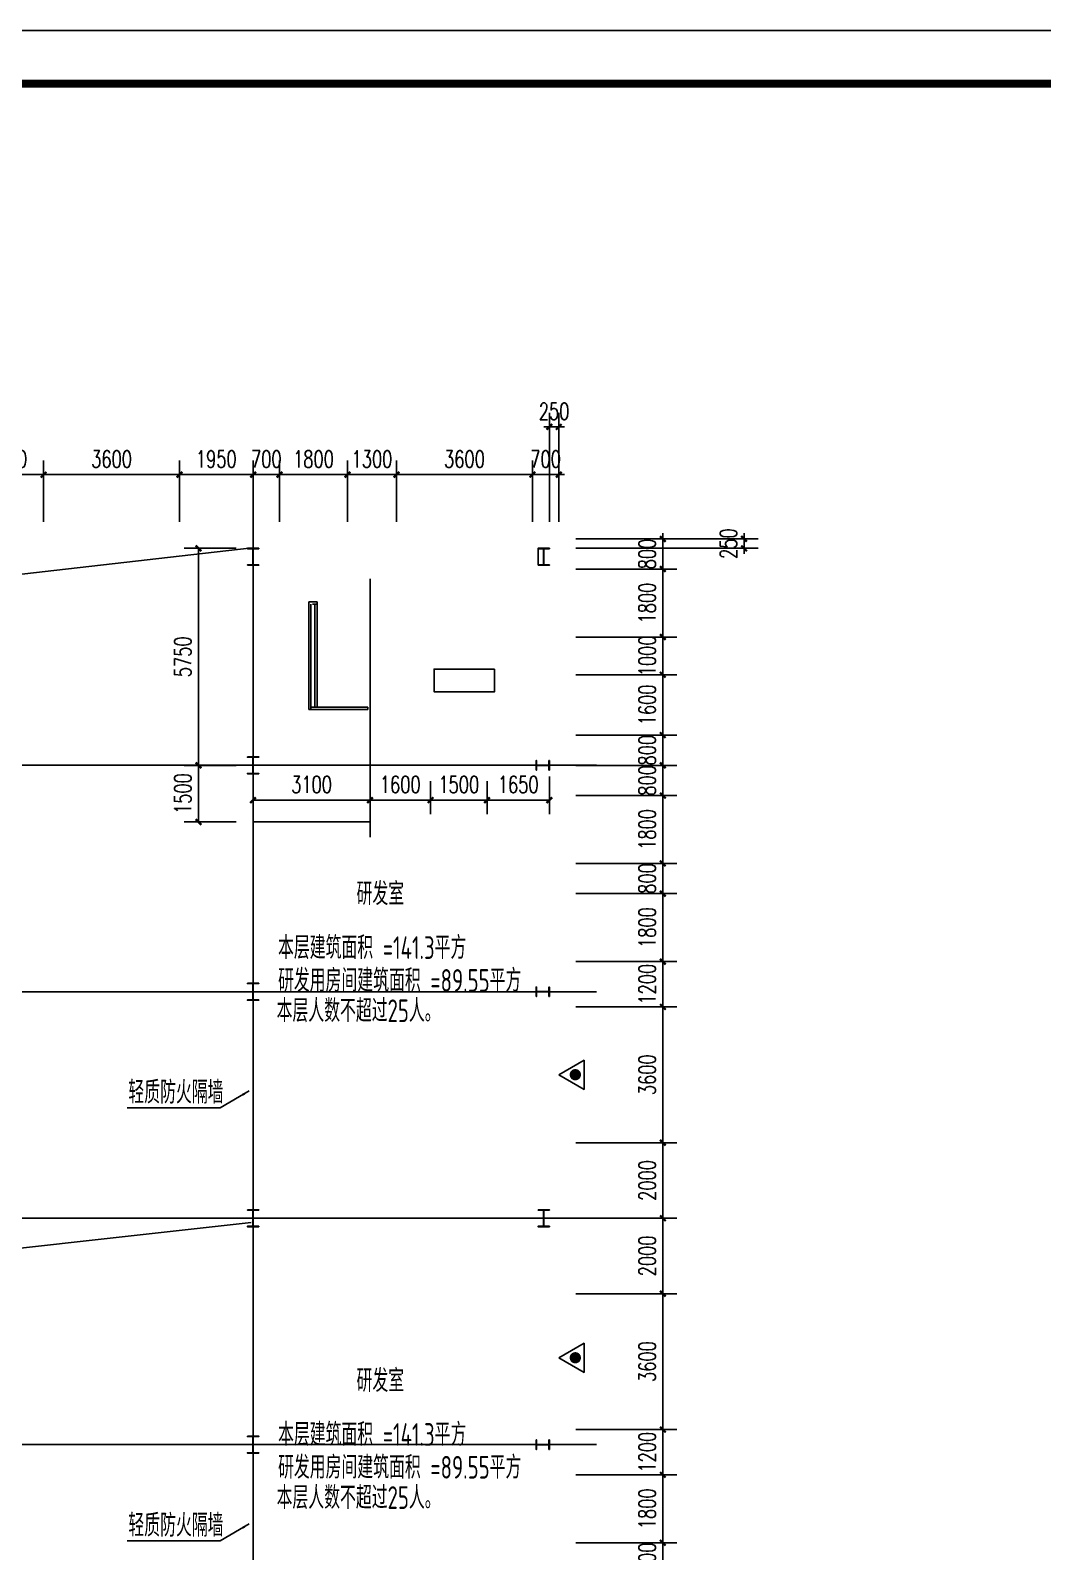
# Model space of a CAD drawing. Extents: x 180850 to 1399066, y 113487 to 334416.
# Drawn here: x 494922 to 521740, y 276678 to 316984 of the extents above; entities that cross this region are included whole.
import ezdxf

# ---------------------------------------------------------------- set-up
doc = ezdxf.new("R2010")
doc.units = 0
doc.header["$LTSCALE"] = 1000
for name, color, linetype in [('AXIS', 3, 'Continuous'), ('DOTE', 1, 'Continuous'), ('GZ', 50, 'Continuous'), ('Gzd', 1, 'Continuous'), ('LVTRY', 6, 'Continuous'), ('PUB_DIM', 3, 'Continuous'), ('PUB_TITLE', 4, 'Continuous'), ('REIN', 1, 'Continuous'), ('STAIR', 2, 'Continuous'), ('TEXT', 7, 'Continuous')]:
    doc.layers.add(name, color=color, linetype=linetype)
doc.styles.add('_TCH_DIM_T3', font='SIMPLEX', dxfattribs={"width": 0.705882, "bigfont": 'GBCBIG'})
doc.styles.add('TSSD_Norm', font='tssdeng.shx', dxfattribs={"bigfont": 'hztxt.shx'})
doc.dimstyles.new('_TCH_ARCH&&150', dxfattribs={"dimtxt": 446.25, "dimasz": 150, "dimexe": 375, "dimexo": 450, "dimgap": 189.375, "dimtad": 1, "dimdec": 0, "dimzin": 0, "dimdsep": 46, "dimtxsty": '_TCH_DIM_T3', "dimblk": 'ARCHTICK', "dimcen": 0.09, "dimclrd": 3, "dimclre": 3, "dimclrt": 7, "dimazin": 2, "dimtfac": 1, "dimtdec": 0, "dimtix": 1, "dimtmove": 2, "dimatfit": 3, "dimfxl": 1, "dimtolj": 1, "dimtzin": 0, "dimarcsym": 0})
doc.dimstyles.new('TCH-200-1', dxfattribs={"dimtxt": 595, "dimasz": 200, "dimexe": 500, "dimexo": 600, "dimgap": 252.5, "dimtad": 1, "dimdec": 0, "dimzin": 0, "dimdsep": 46, "dimtxsty": '_TCH_DIM_T3', "dimblk": 'ARCHTICK', "dimcen": 0.09, "dimclrd": 3, "dimclre": 3, "dimclrt": 7, "dimazin": 2, "dimtfac": 1, "dimtdec": 0, "dimtix": 1, "dimtmove": 2, "dimatfit": 3, "dimfxl": 1, "dimtolj": 1, "dimtzin": 0, "dimarcsym": 0})

# ---------------------------------------------------------------- blocks, each defined once
blk = doc.blocks.new('_ArchTick')
at = {"color": 0, "linetype": 'ByBlock', "const_width": 0.4}
blk.add_lwpolyline([(-0.5, -0.5), (0.5, 0.5)], dxfattribs=at)
blk = doc.blocks.new('*D601')
at = {"color": 3, "lineweight": -2, "transparency": 16777216}
for p, q in [((508672, 303961), (508672, 306854)), ((508922, 303961), (508922, 306854)), ((508672, 306479), (508522, 306479)), ((508922, 306479), (508672, 306479)), ((508922, 306479), (509072, 306479))]:
    blk.add_line(p, q, dxfattribs=at)
at = {"layer": 'Defpoints', "color": 0, "transparency": 16777216}
for p in [(508672, 306479), (508672, 303511), (508922, 303511)]:
    blk.add_point(p, dxfattribs=at)
at = {"color": 3, "lineweight": -2, "transparency": 16777216, "xscale": 150, "yscale": 150, "zscale": 150}
blk.add_blockref('_ArchTick', (508672, 306479), dxfattribs=at)
at = {"color": 3, "lineweight": -2, "transparency": 16777216, "xscale": 150, "yscale": 150, "zscale": 150, "rotation": 180}
blk.add_blockref('_ArchTick', (508922, 306479), dxfattribs=at)
at = {"color": 7, "transparency": 16777216, "insert": (508797, 306892), "char_height": 446.2, "attachment_point": 5, "style": '_TCH_DIM_T3'}
blk.add_mtext('\\A1;250', dxfattribs=at)
blk = doc.blocks.new('*D605')
at = {"color": 3, "lineweight": -2, "transparency": 16777216}
for p, q in [((509372, 303511), (514205, 303511)), ((513830, 303511), (513830, 303661)), ((513830, 303511), (513830, 303261)), ((509372, 303261), (514205, 303261)), ((513830, 303261), (513830, 303111))]:
    blk.add_line(p, q, dxfattribs=at)
at = {"layer": 'Defpoints', "color": 0, "transparency": 16777216}
for p in [(508922, 303511), (508922, 303261), (513830, 303261)]:
    blk.add_point(p, dxfattribs=at)
at = {"color": 3, "lineweight": -2, "transparency": 16777216, "xscale": 150, "yscale": 150, "zscale": 150}
for p, rotation in [((513830, 303511), 270), ((513830, 303261), 90)]:
    blk.add_blockref('_ArchTick', p, dxfattribs=dict(at, rotation=rotation))
at = {"color": 7, "transparency": 16777216, "insert": (513417, 303386), "char_height": 446.2, "attachment_point": 5, "rotation": 90, "style": '_TCH_DIM_T3'}
blk.add_mtext('\\A1;250', dxfattribs=at)
blk = doc.blocks.new('*D500')
at = {"color": 3, "lineweight": -2, "transparency": 16777216}
for p, q in [((493322, 303961), (493322, 305588)), ((495272, 303961), (495272, 305588)), ((493322, 305213), (495272, 305213))]:
    blk.add_line(p, q, dxfattribs=at)
at = {"layer": 'Defpoints', "color": 0, "transparency": 16777216}
for p in [(495272, 305213), (493322, 303511), (495272, 303511)]:
    blk.add_point(p, dxfattribs=at)
at = {"color": 3, "lineweight": -2, "transparency": 16777216, "xscale": 150, "yscale": 150, "zscale": 150, "rotation": 180}
blk.add_blockref('_ArchTick', (493322, 305213), dxfattribs=at)
at = {"color": 3, "lineweight": -2, "transparency": 16777216, "xscale": 150, "yscale": 150, "zscale": 150}
blk.add_blockref('_ArchTick', (495272, 305213), dxfattribs=at)
at = {"color": 7, "transparency": 16777216, "insert": (494297, 305626), "char_height": 446.2, "attachment_point": 5, "style": '_TCH_DIM_T3'}
blk.add_mtext('\\A1;1950', dxfattribs=at)
blk = doc.blocks.new('*D501')
at = {"color": 3, "lineweight": -2, "transparency": 16777216}
for p, q in [((495272, 303961), (495272, 305588)), ((498872, 303961), (498872, 305588)), ((495272, 305213), (498872, 305213))]:
    blk.add_line(p, q, dxfattribs=at)
at = {"layer": 'Defpoints', "color": 0, "transparency": 16777216}
for p in [(498872, 305213), (495272, 303511), (498872, 303511)]:
    blk.add_point(p, dxfattribs=at)
at = {"color": 3, "lineweight": -2, "transparency": 16777216, "xscale": 150, "yscale": 150, "zscale": 150, "rotation": 180}
blk.add_blockref('_ArchTick', (495272, 305213), dxfattribs=at)
at = {"color": 3, "lineweight": -2, "transparency": 16777216, "xscale": 150, "yscale": 150, "zscale": 150}
blk.add_blockref('_ArchTick', (498872, 305213), dxfattribs=at)
at = {"color": 7, "transparency": 16777216, "insert": (497072, 305626), "char_height": 446.2, "attachment_point": 5, "style": '_TCH_DIM_T3'}
blk.add_mtext('\\A1;3600', dxfattribs=at)
blk = doc.blocks.new('*D502')
at = {"color": 3, "lineweight": -2, "transparency": 16777216}
for p, q in [((498872, 303961), (498872, 305588)), ((500822, 304061), (500822, 305588)), ((498872, 305213), (500822, 305213))]:
    blk.add_line(p, q, dxfattribs=at)
at = {"layer": 'Defpoints', "color": 0, "transparency": 16777216}
for p in [(500822, 305213), (498872, 303511), (500822, 303611)]:
    blk.add_point(p, dxfattribs=at)
at = {"color": 3, "lineweight": -2, "transparency": 16777216, "xscale": 150, "yscale": 150, "zscale": 150, "rotation": 180}
blk.add_blockref('_ArchTick', (498872, 305213), dxfattribs=at)
at = {"color": 3, "lineweight": -2, "transparency": 16777216, "xscale": 150, "yscale": 150, "zscale": 150}
blk.add_blockref('_ArchTick', (500822, 305213), dxfattribs=at)
at = {"color": 7, "transparency": 16777216, "insert": (499847, 305626), "char_height": 446.2, "attachment_point": 5, "style": '_TCH_DIM_T3'}
blk.add_mtext('\\A1;1950', dxfattribs=at)
blk = doc.blocks.new('*D506')
at = {"color": 3, "lineweight": -2, "transparency": 16777216}
for p, q in [((509372, 300911), (512053, 300911)), ((511678, 300911), (511678, 301061)), ((511678, 300911), (511678, 299911)), ((509372, 299911), (512053, 299911)), ((511678, 299911), (511678, 299761))]:
    blk.add_line(p, q, dxfattribs=at)
at = {"layer": 'Defpoints', "color": 0, "transparency": 16777216}
for p in [(508922, 300911), (508922, 299911), (511678, 299911)]:
    blk.add_point(p, dxfattribs=at)
at = {"color": 3, "lineweight": -2, "transparency": 16777216, "xscale": 150, "yscale": 150, "zscale": 150}
for p, rotation in [((511678, 300911), 270), ((511678, 299911), 90)]:
    blk.add_blockref('_ArchTick', p, dxfattribs=dict(at, rotation=rotation))
at = {"color": 7, "transparency": 16777216, "insert": (511265, 300411), "char_height": 446.2, "attachment_point": 5, "rotation": 90, "style": '_TCH_DIM_T3'}
blk.add_mtext('\\A1;1000', dxfattribs=at)
blk = doc.blocks.new('*D507')
at = {"color": 3, "lineweight": -2, "transparency": 16777216}
for p, q in [((509372, 303511), (512053, 303511)), ((511678, 303511), (511678, 303661)), ((511678, 303511), (511678, 302711)), ((509372, 302711), (512053, 302711)), ((511678, 302711), (511678, 302561))]:
    blk.add_line(p, q, dxfattribs=at)
at = {"layer": 'Defpoints', "color": 0, "transparency": 16777216}
for p in [(508922, 303511), (508922, 302711), (511678, 302711)]:
    blk.add_point(p, dxfattribs=at)
at = {"color": 3, "lineweight": -2, "transparency": 16777216, "xscale": 150, "yscale": 150, "zscale": 150}
for p, rotation in [((511678, 303511), 270), ((511678, 302711), 90)]:
    blk.add_blockref('_ArchTick', p, dxfattribs=dict(at, rotation=rotation))
at = {"color": 7, "transparency": 16777216, "insert": (511265, 303111), "char_height": 446.2, "attachment_point": 5, "rotation": 90, "style": '_TCH_DIM_T3'}
blk.add_mtext('\\A1;800', dxfattribs=at)
blk = doc.blocks.new('*D508')
at = {"color": 3, "lineweight": -2, "transparency": 16777216}
for p, q in [((509372, 302711), (512053, 302711)), ((511678, 302711), (511678, 300911)), ((509372, 300911), (512053, 300911))]:
    blk.add_line(p, q, dxfattribs=at)
at = {"layer": 'Defpoints', "color": 0, "transparency": 16777216}
for p in [(508922, 302711), (508922, 300911), (511678, 300911)]:
    blk.add_point(p, dxfattribs=at)
at = {"color": 3, "lineweight": -2, "transparency": 16777216, "xscale": 150, "yscale": 150, "zscale": 150}
for p, rotation in [((511678, 302711), 90), ((511678, 300911), 270)]:
    blk.add_blockref('_ArchTick', p, dxfattribs=dict(at, rotation=rotation))
at = {"color": 7, "transparency": 16777216, "insert": (511265, 301811), "char_height": 446.2, "attachment_point": 5, "rotation": 90, "style": '_TCH_DIM_T3'}
blk.add_mtext('\\A1;1800', dxfattribs=at)
blk = doc.blocks.new('*D509')
at = {"color": 3, "lineweight": -2, "transparency": 16777216}
for p, q in [((509372, 299911), (512053, 299911)), ((511678, 298311), (511678, 299911)), ((509372, 298311), (512053, 298311))]:
    blk.add_line(p, q, dxfattribs=at)
at = {"layer": 'Defpoints', "color": 0, "transparency": 16777216}
for p in [(508922, 299911), (511678, 299911), (508922, 298311)]:
    blk.add_point(p, dxfattribs=at)
at = {"color": 3, "lineweight": -2, "transparency": 16777216, "xscale": 150, "yscale": 150, "zscale": 150}
for p, rotation in [((511678, 299911), 90), ((511678, 298311), 270)]:
    blk.add_blockref('_ArchTick', p, dxfattribs=dict(at, rotation=rotation))
at = {"color": 7, "transparency": 16777216, "insert": (511265, 299111), "char_height": 446.2, "attachment_point": 5, "rotation": 90, "style": '_TCH_DIM_T3'}
blk.add_mtext('\\A1;1600', dxfattribs=at)
blk = doc.blocks.new('*D510')
at = {"color": 3, "lineweight": -2, "transparency": 16777216}
for p, q in [((509372, 298311), (512053, 298311)), ((511678, 298311), (511678, 298461)), ((511678, 297511), (511678, 298311)), ((509372, 297511), (512053, 297511)), ((511678, 297511), (511678, 297361))]:
    blk.add_line(p, q, dxfattribs=at)
at = {"layer": 'Defpoints', "color": 0, "transparency": 16777216}
for p in [(508922, 298311), (511678, 298311), (508922, 297511)]:
    blk.add_point(p, dxfattribs=at)
at = {"color": 3, "lineweight": -2, "transparency": 16777216, "xscale": 150, "yscale": 150, "zscale": 150}
for p, rotation in [((511678, 298311), 270), ((511678, 297511), 90)]:
    blk.add_blockref('_ArchTick', p, dxfattribs=dict(at, rotation=rotation))
at = {"color": 7, "transparency": 16777216, "insert": (511265, 297911), "char_height": 446.2, "attachment_point": 5, "rotation": 90, "style": '_TCH_DIM_T3'}
blk.add_mtext('\\A1;800', dxfattribs=at)
blk = doc.blocks.new('*D511')
at = {"color": 3, "lineweight": -2, "transparency": 16777216}
for p, q in [((511678, 294911), (511678, 295061)), ((509372, 294911), (512053, 294911)), ((511678, 294911), (511678, 294111)), ((509372, 294111), (512053, 294111)), ((511678, 294111), (511678, 293961))]:
    blk.add_line(p, q, dxfattribs=at)
at = {"layer": 'Defpoints', "color": 0, "transparency": 16777216}
for p in [(508922, 294911), (508922, 294111), (511678, 294111)]:
    blk.add_point(p, dxfattribs=at)
at = {"color": 3, "lineweight": -2, "transparency": 16777216, "xscale": 150, "yscale": 150, "zscale": 150}
for p, rotation in [((511678, 294911), 270), ((511678, 294111), 90)]:
    blk.add_blockref('_ArchTick', p, dxfattribs=dict(at, rotation=rotation))
at = {"color": 7, "transparency": 16777216, "insert": (511265, 294511), "char_height": 446.2, "attachment_point": 5, "rotation": 90, "style": '_TCH_DIM_T3'}
blk.add_mtext('\\A1;800', dxfattribs=at)
blk = doc.blocks.new('*D512')
at = {"color": 3, "lineweight": -2, "transparency": 16777216}
for p, q in [((509372, 297511), (512053, 297511)), ((511678, 297511), (511678, 297661)), ((511678, 297511), (511678, 296711)), ((509372, 296711), (512053, 296711)), ((511678, 296711), (511678, 296561))]:
    blk.add_line(p, q, dxfattribs=at)
at = {"layer": 'Defpoints', "color": 0, "transparency": 16777216}
for p in [(508922, 297511), (508922, 296711), (511678, 296711)]:
    blk.add_point(p, dxfattribs=at)
at = {"color": 3, "lineweight": -2, "transparency": 16777216, "xscale": 150, "yscale": 150, "zscale": 150}
for p, rotation in [((511678, 297511), 270), ((511678, 296711), 90)]:
    blk.add_blockref('_ArchTick', p, dxfattribs=dict(at, rotation=rotation))
at = {"color": 7, "transparency": 16777216, "insert": (511265, 297111), "char_height": 446.2, "attachment_point": 5, "rotation": 90, "style": '_TCH_DIM_T3'}
blk.add_mtext('\\A1;800', dxfattribs=at)
blk = doc.blocks.new('*D513')
at = {"color": 3, "lineweight": -2, "transparency": 16777216}
for p, q in [((509372, 296711), (512053, 296711)), ((511678, 296711), (511678, 294911)), ((509372, 294911), (512053, 294911))]:
    blk.add_line(p, q, dxfattribs=at)
at = {"layer": 'Defpoints', "color": 0, "transparency": 16777216}
for p in [(508922, 296711), (508922, 294911), (511678, 294911)]:
    blk.add_point(p, dxfattribs=at)
at = {"color": 3, "lineweight": -2, "transparency": 16777216, "xscale": 150, "yscale": 150, "zscale": 150}
for p, rotation in [((511678, 296711), 90), ((511678, 294911), 270)]:
    blk.add_blockref('_ArchTick', p, dxfattribs=dict(at, rotation=rotation))
at = {"color": 7, "transparency": 16777216, "insert": (511265, 295811), "char_height": 446.2, "attachment_point": 5, "rotation": 90, "style": '_TCH_DIM_T3'}
blk.add_mtext('\\A1;1800', dxfattribs=at)
blk = doc.blocks.new('*D514')
at = {"color": 3, "lineweight": -2, "transparency": 16777216}
for p, q in [((509372, 294111), (512053, 294111)), ((511678, 292311), (511678, 294111)), ((509372, 292311), (512053, 292311))]:
    blk.add_line(p, q, dxfattribs=at)
at = {"layer": 'Defpoints', "color": 0, "transparency": 16777216}
for p in [(508922, 294111), (511678, 294111), (508922, 292311)]:
    blk.add_point(p, dxfattribs=at)
at = {"color": 3, "lineweight": -2, "transparency": 16777216, "xscale": 150, "yscale": 150, "zscale": 150}
for p, rotation in [((511678, 294111), 90), ((511678, 292311), 270)]:
    blk.add_blockref('_ArchTick', p, dxfattribs=dict(at, rotation=rotation))
at = {"color": 7, "transparency": 16777216, "insert": (511265, 293211), "char_height": 446.2, "attachment_point": 5, "rotation": 90, "style": '_TCH_DIM_T3'}
blk.add_mtext('\\A1;1800', dxfattribs=at)
blk = doc.blocks.new('*D515')
at = {"color": 3, "lineweight": -2, "transparency": 16777216}
for p, q in [((509372, 292311), (512053, 292311)), ((511678, 292311), (511678, 292461)), ((511678, 291111), (511678, 292311)), ((509372, 291111), (512053, 291111)), ((511678, 291111), (511678, 290961))]:
    blk.add_line(p, q, dxfattribs=at)
at = {"layer": 'Defpoints', "color": 0, "transparency": 16777216}
for p in [(508922, 292311), (511678, 292311), (508922, 291111)]:
    blk.add_point(p, dxfattribs=at)
at = {"color": 3, "lineweight": -2, "transparency": 16777216, "xscale": 150, "yscale": 150, "zscale": 150}
for p, rotation in [((511678, 292311), 270), ((511678, 291111), 90)]:
    blk.add_blockref('_ArchTick', p, dxfattribs=dict(at, rotation=rotation))
at = {"color": 7, "transparency": 16777216, "insert": (511265, 291711), "char_height": 446.2, "attachment_point": 5, "rotation": 90, "style": '_TCH_DIM_T3'}
blk.add_mtext('\\A1;1200', dxfattribs=at)
blk = doc.blocks.new('*D535')
at = {"color": 3, "lineweight": -2, "transparency": 16777216}
for p, q in [((509372, 276911), (512053, 276911)), ((511678, 276911), (511678, 277061)), ((511678, 276111), (511678, 276911)), ((509372, 276111), (512053, 276111)), ((511678, 276111), (511678, 275961))]:
    blk.add_line(p, q, dxfattribs=at)
at = {"layer": 'Defpoints', "color": 0, "transparency": 16777216}
for p in [(508922, 276911), (511678, 276911), (508922, 276111)]:
    blk.add_point(p, dxfattribs=at)
at = {"color": 3, "lineweight": -2, "transparency": 16777216, "xscale": 150, "yscale": 150, "zscale": 150}
for p, rotation in [((511678, 276911), 270), ((511678, 276111), 90)]:
    blk.add_blockref('_ArchTick', p, dxfattribs=dict(at, rotation=rotation))
at = {"color": 7, "transparency": 16777216, "insert": (511265, 276511), "char_height": 446.2, "attachment_point": 5, "rotation": 90, "style": '_TCH_DIM_T3'}
blk.add_mtext('\\A1;800', dxfattribs=at)
blk = doc.blocks.new('*D538')
at = {"color": 3, "lineweight": -2, "transparency": 16777216}
for p, q in [((509372, 278711), (512053, 278711)), ((511678, 278711), (511678, 276911)), ((509372, 276911), (512053, 276911))]:
    blk.add_line(p, q, dxfattribs=at)
at = {"layer": 'Defpoints', "color": 0, "transparency": 16777216}
for p in [(508922, 278711), (508922, 276911), (511678, 276911)]:
    blk.add_point(p, dxfattribs=at)
at = {"color": 3, "lineweight": -2, "transparency": 16777216, "xscale": 150, "yscale": 150, "zscale": 150}
for p, rotation in [((511678, 278711), 90), ((511678, 276911), 270)]:
    blk.add_blockref('_ArchTick', p, dxfattribs=dict(at, rotation=rotation))
at = {"color": 7, "transparency": 16777216, "insert": (511265, 277811), "char_height": 446.2, "attachment_point": 5, "rotation": 90, "style": '_TCH_DIM_T3'}
blk.add_mtext('\\A1;1800', dxfattribs=at)
blk = doc.blocks.new('*D539')
at = {"color": 3, "lineweight": -2, "transparency": 16777216}
for p, q in [((509372, 279911), (512053, 279911)), ((511678, 279911), (511678, 280061)), ((511678, 279911), (511678, 278711)), ((509372, 278711), (512053, 278711)), ((511678, 278711), (511678, 278561))]:
    blk.add_line(p, q, dxfattribs=at)
at = {"layer": 'Defpoints', "color": 0, "transparency": 16777216}
for p in [(508922, 279911), (508922, 278711), (511678, 278711)]:
    blk.add_point(p, dxfattribs=at)
at = {"color": 3, "lineweight": -2, "transparency": 16777216, "xscale": 150, "yscale": 150, "zscale": 150}
for p, rotation in [((511678, 279911), 270), ((511678, 278711), 90)]:
    blk.add_blockref('_ArchTick', p, dxfattribs=dict(at, rotation=rotation))
at = {"color": 7, "transparency": 16777216, "insert": (511265, 279311), "char_height": 446.2, "attachment_point": 5, "rotation": 90, "style": '_TCH_DIM_T3'}
blk.add_mtext('\\A1;1200', dxfattribs=at)
blk = doc.blocks.new('*D1780')
at = {"color": 3, "lineweight": -2, "transparency": 16777216}
for p, q in [((500822, 303961), (500822, 305588)), ((501522, 303962), (501522, 305588)), ((500822, 305213), (500672, 305213)), ((500822, 305213), (501522, 305213)), ((501522, 305213), (501672, 305213))]:
    blk.add_line(p, q, dxfattribs=at)
at = {"layer": 'Defpoints', "color": 0, "transparency": 16777216}
for p in [(501522, 305213), (500822, 303511), (501522, 303512)]:
    blk.add_point(p, dxfattribs=at)
at = {"color": 3, "lineweight": -2, "transparency": 16777216, "xscale": 150, "yscale": 150, "zscale": 150}
blk.add_blockref('_ArchTick', (500822, 305213), dxfattribs=at)
at = {"color": 3, "lineweight": -2, "transparency": 16777216, "xscale": 150, "yscale": 150, "zscale": 150, "rotation": 180}
blk.add_blockref('_ArchTick', (501522, 305213), dxfattribs=at)
at = {"color": 7, "transparency": 16777216, "insert": (501172, 305626), "char_height": 446.2, "attachment_point": 5, "style": '_TCH_DIM_T3'}
blk.add_mtext('\\A1;700', dxfattribs=at)
blk = doc.blocks.new('*D1781')
at = {"color": 3, "lineweight": -2, "transparency": 16777216}
for p, q in [((501522, 303962), (501522, 305588)), ((503322, 303961), (503322, 305588)), ((501522, 305213), (503322, 305213))]:
    blk.add_line(p, q, dxfattribs=at)
at = {"layer": 'Defpoints', "color": 0, "transparency": 16777216}
for p in [(503322, 305213), (501522, 303512), (503322, 303511)]:
    blk.add_point(p, dxfattribs=at)
at = {"color": 3, "lineweight": -2, "transparency": 16777216, "xscale": 150, "yscale": 150, "zscale": 150, "rotation": 180}
blk.add_blockref('_ArchTick', (501522, 305213), dxfattribs=at)
at = {"color": 3, "lineweight": -2, "transparency": 16777216, "xscale": 150, "yscale": 150, "zscale": 150}
blk.add_blockref('_ArchTick', (503322, 305213), dxfattribs=at)
at = {"color": 7, "transparency": 16777216, "insert": (502422, 305626), "char_height": 446.2, "attachment_point": 5, "style": '_TCH_DIM_T3'}
blk.add_mtext('\\A1;1800', dxfattribs=at)
blk = doc.blocks.new('*D1782')
at = {"color": 3, "lineweight": -2, "transparency": 16777216}
for p, q in [((503322, 303961), (503322, 305588)), ((504622, 303962), (504622, 305588)), ((503322, 305213), (503172, 305213)), ((504622, 305213), (503322, 305213)), ((504622, 305213), (504772, 305213))]:
    blk.add_line(p, q, dxfattribs=at)
at = {"layer": 'Defpoints', "color": 0, "transparency": 16777216}
for p in [(503322, 305213), (503322, 303511), (504622, 303512)]:
    blk.add_point(p, dxfattribs=at)
at = {"color": 3, "lineweight": -2, "transparency": 16777216, "xscale": 150, "yscale": 150, "zscale": 150}
blk.add_blockref('_ArchTick', (503322, 305213), dxfattribs=at)
at = {"color": 3, "lineweight": -2, "transparency": 16777216, "xscale": 150, "yscale": 150, "zscale": 150, "rotation": 180}
blk.add_blockref('_ArchTick', (504622, 305213), dxfattribs=at)
at = {"color": 7, "transparency": 16777216, "insert": (503972, 305626), "char_height": 446.2, "attachment_point": 5, "style": '_TCH_DIM_T3'}
blk.add_mtext('\\A1;1300', dxfattribs=at)
blk = doc.blocks.new('*D1783')
at = {"color": 3, "lineweight": -2, "transparency": 16777216}
for p, q in [((504622, 303962), (504622, 305588)), ((508222, 303961), (508222, 305588)), ((504622, 305213), (508222, 305213))]:
    blk.add_line(p, q, dxfattribs=at)
at = {"layer": 'Defpoints', "color": 0, "transparency": 16777216}
for p in [(508222, 305213), (504622, 303512), (508222, 303511)]:
    blk.add_point(p, dxfattribs=at)
at = {"color": 3, "lineweight": -2, "transparency": 16777216, "xscale": 150, "yscale": 150, "zscale": 150, "rotation": 180}
blk.add_blockref('_ArchTick', (504622, 305213), dxfattribs=at)
at = {"color": 3, "lineweight": -2, "transparency": 16777216, "xscale": 150, "yscale": 150, "zscale": 150}
blk.add_blockref('_ArchTick', (508222, 305213), dxfattribs=at)
at = {"color": 7, "transparency": 16777216, "insert": (506422, 305626), "char_height": 446.2, "attachment_point": 5, "style": '_TCH_DIM_T3'}
blk.add_mtext('\\A1;3600', dxfattribs=at)
blk = doc.blocks.new('*D1784')
at = {"color": 3, "lineweight": -2, "transparency": 16777216}
for p, q in [((508222, 303961), (508222, 305588)), ((508922, 303961), (508922, 305588)), ((508222, 305213), (508072, 305213)), ((508922, 305213), (508222, 305213)), ((508922, 305213), (509072, 305213))]:
    blk.add_line(p, q, dxfattribs=at)
at = {"layer": 'Defpoints', "color": 0, "transparency": 16777216}
for p in [(508222, 305213), (508222, 303511), (508922, 303511)]:
    blk.add_point(p, dxfattribs=at)
at = {"color": 3, "lineweight": -2, "transparency": 16777216, "xscale": 150, "yscale": 150, "zscale": 150}
blk.add_blockref('_ArchTick', (508222, 305213), dxfattribs=at)
at = {"color": 3, "lineweight": -2, "transparency": 16777216, "xscale": 150, "yscale": 150, "zscale": 150, "rotation": 180}
blk.add_blockref('_ArchTick', (508922, 305213), dxfattribs=at)
at = {"color": 7, "transparency": 16777216, "insert": (508572, 305626), "char_height": 446.2, "attachment_point": 5, "style": '_TCH_DIM_T3'}
blk.add_mtext('\\A1;700', dxfattribs=at)
blk = doc.blocks.new('*D1808')
at = {"color": 3, "lineweight": -2, "transparency": 16777216}
for p, q in [((507022, 297094), (507022, 296214)), ((508672, 297219), (508672, 296214)), ((508672, 296589), (507022, 296589))]:
    blk.add_line(p, q, dxfattribs=at)
at = {"layer": 'Defpoints', "color": 0, "transparency": 16777216}
for p in [(507022, 297544), (508672, 297669), (507022, 296589)]:
    blk.add_point(p, dxfattribs=at)
at = {"color": 3, "lineweight": -2, "transparency": 16777216, "xscale": 150, "yscale": 150, "zscale": 150}
for p, rotation in [((507022, 296589), 180.0000000050026), ((508672, 296589), 5.002558367550591e-09)]:
    blk.add_blockref('_ArchTick', p, dxfattribs=dict(at, rotation=rotation))
at = {"color": 7, "transparency": 16777216, "insert": (507847, 297002), "char_height": 446.2, "attachment_point": 5, "rotation": 0, "style": '_TCH_DIM_T3'}
blk.add_mtext('\\A1;1650', dxfattribs=at)
blk = doc.blocks.new('*D1809')
at = {"color": 3, "lineweight": -2, "transparency": 16777216}
for p, q in [((503922, 297119), (503922, 296214)), ((505522, 297094), (505522, 296214)), ((503922, 296589), (505522, 296589))]:
    blk.add_line(p, q, dxfattribs=at)
at = {"layer": 'Defpoints', "color": 0, "transparency": 16777216}
for p in [(503922, 297569), (505522, 297544), (505522, 296589)]:
    blk.add_point(p, dxfattribs=at)
at = {"color": 3, "lineweight": -2, "transparency": 16777216, "xscale": 150, "yscale": 150, "zscale": 150, "rotation": 180}
blk.add_blockref('_ArchTick', (503922, 296589), dxfattribs=at)
at = {"color": 3, "lineweight": -2, "transparency": 16777216, "xscale": 150, "yscale": 150, "zscale": 150}
blk.add_blockref('_ArchTick', (505522, 296589), dxfattribs=at)
at = {"color": 7, "transparency": 16777216, "insert": (504722, 297002), "char_height": 446.2, "attachment_point": 5, "style": '_TCH_DIM_T3'}
blk.add_mtext('\\A1;1600', dxfattribs=at)
blk = doc.blocks.new('*D1807')
at = {"color": 3, "lineweight": -2, "transparency": 16777216}
for p, q in [((505522, 297094), (505522, 296214)), ((507022, 297094), (507022, 296214)), ((505522, 296589), (507022, 296589))]:
    blk.add_line(p, q, dxfattribs=at)
at = {"layer": 'Defpoints', "color": 0, "transparency": 16777216}
for p in [(505522, 297544), (507022, 297544), (507022, 296589)]:
    blk.add_point(p, dxfattribs=at)
at = {"color": 3, "lineweight": -2, "transparency": 16777216, "xscale": 150, "yscale": 150, "zscale": 150, "rotation": 180}
blk.add_blockref('_ArchTick', (505522, 296589), dxfattribs=at)
at = {"color": 3, "lineweight": -2, "transparency": 16777216, "xscale": 150, "yscale": 150, "zscale": 150}
blk.add_blockref('_ArchTick', (507022, 296589), dxfattribs=at)
at = {"color": 7, "transparency": 16777216, "insert": (506272, 297002), "char_height": 446.2, "attachment_point": 5, "style": '_TCH_DIM_T3'}
blk.add_mtext('\\A1;1500', dxfattribs=at)
blk = doc.blocks.new('*D1810')
at = {"color": 3, "lineweight": -2, "transparency": 16777216}
for p, q in [((500822, 297419), (500822, 296214)), ((503922, 297119), (503922, 296214)), ((503922, 296589), (500822, 296589))]:
    blk.add_line(p, q, dxfattribs=at)
at = {"layer": 'Defpoints', "color": 0, "transparency": 16777216}
for p in [(500822, 297869), (503922, 297569), (500822, 296589)]:
    blk.add_point(p, dxfattribs=at)
at = {"color": 3, "lineweight": -2, "transparency": 16777216, "xscale": 150, "yscale": 150, "zscale": 150}
for p, rotation in [((500822, 296589), 179.9999999816051), ((503922, 296589), 359.9999999816051)]:
    blk.add_blockref('_ArchTick', p, dxfattribs=dict(at, rotation=rotation))
at = {"color": 7, "transparency": 16777216, "insert": (502372, 297002), "char_height": 446.2, "attachment_point": 5, "rotation": 360, "style": '_TCH_DIM_T3'}
blk.add_mtext('\\A1;3100', dxfattribs=at)
blk = doc.blocks.new('*D1826')
at = {"color": 3, "lineweight": -2, "transparency": 16777216}
for p, q in [((509372, 287511), (512053, 287511)), ((511678, 285511), (511678, 287511)), ((509372, 285511), (512053, 285511))]:
    blk.add_line(p, q, dxfattribs=at)
at = {"layer": 'Defpoints', "color": 0, "transparency": 16777216}
for p in [(508922, 287511), (511678, 287511), (508922, 285511)]:
    blk.add_point(p, dxfattribs=at)
at = {"color": 3, "lineweight": -2, "transparency": 16777216, "xscale": 150, "yscale": 150, "zscale": 150}
for p, rotation in [((511678, 287511), 90), ((511678, 285511), 270)]:
    blk.add_blockref('_ArchTick', p, dxfattribs=dict(at, rotation=rotation))
at = {"color": 7, "transparency": 16777216, "insert": (511265, 286511), "char_height": 446.2, "attachment_point": 5, "rotation": 90, "style": '_TCH_DIM_T3'}
blk.add_mtext('\\A1;2000', dxfattribs=at)
blk = doc.blocks.new('*D1827')
at = {"color": 3, "lineweight": -2, "transparency": 16777216}
for p, q in [((509372, 291111), (512053, 291111)), ((511678, 291111), (511678, 287511)), ((509372, 287511), (512053, 287511))]:
    blk.add_line(p, q, dxfattribs=at)
at = {"layer": 'Defpoints', "color": 0, "transparency": 16777216}
for p in [(508922, 291111), (508922, 287511), (511678, 287511)]:
    blk.add_point(p, dxfattribs=at)
at = {"color": 3, "lineweight": -2, "transparency": 16777216, "xscale": 150, "yscale": 150, "zscale": 150}
for p, rotation in [((511678, 291111), 90), ((511678, 287511), 270)]:
    blk.add_blockref('_ArchTick', p, dxfattribs=dict(at, rotation=rotation))
at = {"color": 7, "transparency": 16777216, "insert": (511265, 289311), "char_height": 446.2, "attachment_point": 5, "rotation": 90, "style": '_TCH_DIM_T3'}
blk.add_mtext('\\A1;3600', dxfattribs=at)
blk = doc.blocks.new('*D1828')
at = {"color": 3, "lineweight": -2, "transparency": 16777216}
for p, q in [((509372, 285511), (512053, 285511)), ((511678, 285511), (511678, 283511)), ((509372, 283511), (512053, 283511))]:
    blk.add_line(p, q, dxfattribs=at)
at = {"layer": 'Defpoints', "color": 0, "transparency": 16777216}
for p in [(508922, 285511), (508922, 283511), (511678, 283511)]:
    blk.add_point(p, dxfattribs=at)
at = {"color": 3, "lineweight": -2, "transparency": 16777216, "xscale": 150, "yscale": 150, "zscale": 150}
for p, rotation in [((511678, 285511), 90), ((511678, 283511), 270)]:
    blk.add_blockref('_ArchTick', p, dxfattribs=dict(at, rotation=rotation))
at = {"color": 7, "transparency": 16777216, "insert": (511265, 284511), "char_height": 446.2, "attachment_point": 5, "rotation": 90, "style": '_TCH_DIM_T3'}
blk.add_mtext('\\A1;2000', dxfattribs=at)
blk = doc.blocks.new('*D1829')
at = {"color": 3, "lineweight": -2, "transparency": 16777216}
for p, q in [((509372, 283511), (512053, 283511)), ((511678, 283511), (511678, 279911)), ((509372, 279911), (512053, 279911))]:
    blk.add_line(p, q, dxfattribs=at)
at = {"layer": 'Defpoints', "color": 0, "transparency": 16777216}
for p in [(508922, 283511), (508922, 279911), (511678, 279911)]:
    blk.add_point(p, dxfattribs=at)
at = {"color": 3, "lineweight": -2, "transparency": 16777216, "xscale": 150, "yscale": 150, "zscale": 150}
for p, rotation in [((511678, 283511), 90), ((511678, 279911), 270)]:
    blk.add_blockref('_ArchTick', p, dxfattribs=dict(at, rotation=rotation))
at = {"color": 7, "transparency": 16777216, "insert": (511265, 281711), "char_height": 446.2, "attachment_point": 5, "rotation": 90, "style": '_TCH_DIM_T3'}
blk.add_mtext('\\A1;3600', dxfattribs=at)
blk = doc.blocks.new('*D1833')
at = {"layer": 'Defpoints', "color": 0, "transparency": 16777216}
for p in [(500822, 303261), (499374, 297511), (500722, 297511)]:
    blk.add_point(p, dxfattribs=at)
at = {"layer": 'PUB_DIM', "color": 3, "lineweight": -2, "transparency": 16777216}
for p, q in [((500372, 303261), (498999, 303261)), ((499374, 303261), (499374, 297511)), ((500272, 297511), (498999, 297511))]:
    blk.add_line(p, q, dxfattribs=at)
at = {"layer": 'PUB_DIM', "color": 3, "lineweight": -2, "transparency": 16777216, "xscale": 150, "yscale": 150, "zscale": 150}
for p, rotation in [((499374, 303261), 90), ((499374, 297511), 270)]:
    blk.add_blockref('_ArchTick', p, dxfattribs=dict(at, rotation=rotation))
at = {"layer": 'PUB_DIM', "color": 7, "transparency": 16777216, "insert": (498961, 300386), "char_height": 446.2, "attachment_point": 5, "rotation": 90, "style": '_TCH_DIM_T3'}
blk.add_mtext('\\A1;5750', dxfattribs=at)
blk = doc.blocks.new('*D1834')
at = {"color": 3, "lineweight": -2, "transparency": 16777216}
for p, q in [((500372, 297511), (498999, 297511)), ((499374, 296011), (499374, 297511)), ((500372, 296011), (498999, 296011))]:
    blk.add_line(p, q, dxfattribs=at)
at = {"layer": 'Defpoints', "color": 0, "transparency": 16777216}
for p in [(499374, 297511), (500822, 297511), (500822, 296011)]:
    blk.add_point(p, dxfattribs=at)
at = {"color": 3, "lineweight": -2, "transparency": 16777216, "xscale": 150, "yscale": 150, "zscale": 150}
for p, rotation in [((499374, 297511), 90), ((499374, 296011), 270)]:
    blk.add_blockref('_ArchTick', p, dxfattribs=dict(at, rotation=rotation))
at = {"color": 7, "transparency": 16777216, "insert": (498961, 296761), "char_height": 446.2, "attachment_point": 5, "rotation": 90, "style": '_TCH_DIM_T3'}
blk.add_mtext('\\A1;1500', dxfattribs=at)

msp = doc.modelspace()

# ---------------------------------------------------------------- linework, layer by layer
for p, q in [((508371.63, 303261.44), (508371.63, 302811.44)), ((500671.63, 302811.52), (500911.63, 302811.52)), ((508371.63, 302811.44), (508671.63, 302811.44))]:
    msp.add_line(p, q)
for points in [[(448783.21, 285721.19), (460784.89, 298696.71), (500721.63, 303261.44)], [(448783.21, 267746.19), (460493.95, 280917.56), (500771.63, 285396.44)]]:
    msp.add_lwpolyline(points)
at = {"elevation": -2666.72}
msp.add_lwpolyline([(502355.29, 299051.44), (503861.73, 299051.44), (503861.73, 298991.96), (502355.29, 298991.96)], close=True, dxfattribs=at)
at = {"layer": 'AXIS'}
for p, q in [((499950.85, 288440.03), (497483.11, 288440.03)), ((499950.85, 276965.87), (497483.11, 276965.87))]:
    msp.add_line(p, q, dxfattribs=at)
at = {"layer": 'DOTE'}
for p, q in [((500821.63, 266636.44), (500821.63, 304386.44)), ((503921.63, 295606.38), (503921.63, 302451.81)), ((447446.63, 297511.44), (509921.63, 297511.44)), ((504156.65, 297511.44), (500821.63, 297511.44)), ((500821.63, 296011.44), (503921.63, 296011.44)), ((447446.63, 291511.44), (509921.63, 291511.44)), ((508671.63, 291511.44), (502421.33, 291511.44)), ((447446.63, 285511.44), (509921.63, 285511.44)), ((447446.63, 279511.44), (509921.63, 279511.44)), ((508671.63, 279511.44), (502421.33, 279511.44))]:
    msp.add_line(p, q, dxfattribs=at)
at = {"layer": 'GZ'}
for points in [[(500671.63, 302811.44), (500971.63, 302811.44), (500971.63, 302821.44), (500828.48, 302821.44), (500824.63, 302826.44), (500824.63, 303246.79), (500828.48, 303251.44), (500971.63, 303251.44), (500971.63, 303261.44), (500671.63, 303261.44), (500671.63, 303251.44), (500814.63, 303251.44), (500818.63, 303246.95), (500818.63, 302826.44), (500814.63, 302821.44), (500671.63, 302821.44), (500671.63, 302811.44)], [(508371.63, 302811.44), (508671.63, 302811.44), (508671.63, 302821.44), (508528.48, 302821.44), (508524.63, 302826.44), (508524.63, 303246.79), (508528.48, 303251.44), (508671.63, 303251.44), (508671.63, 303261.44), (508371.63, 303261.44), (508371.63, 303251.44), (508514.63, 303251.44), (508518.63, 303246.95), (508518.63, 302826.44), (508514.63, 302821.44), (508371.63, 302821.44), (508371.63, 302811.44)], [(500671.63, 297736.62), (500971.63, 297736.62), (500971.63, 297726.62), (500828.48, 297726.62), (500824.63, 297721.62), (500824.63, 297301.27), (500828.48, 297296.62), (500971.63, 297296.62), (500971.63, 297286.62), (500671.63, 297286.62), (500671.63, 297296.62), (500814.63, 297296.62), (500818.63, 297301.11), (500818.63, 297721.62), (500814.63, 297726.62), (500671.63, 297726.62), (500671.63, 297736.62)], [(508321.63, 297386.44), (508321.63, 297636.44), (508331.63, 297636.44), (508331.63, 297518.29), (508336.63, 297514.44), (508656.98, 297514.44), (508661.63, 297518.29), (508661.63, 297636.44), (508671.63, 297636.44), (508671.63, 297386.44), (508661.63, 297386.44), (508661.63, 297504.44), (508657.14, 297508.44), (508336.63, 297508.44), (508331.63, 297504.44), (508331.63, 297386.44), (508321.63, 297386.44)], [(500671.63, 291736.62), (500971.63, 291736.62), (500971.63, 291726.62), (500828.48, 291726.62), (500824.63, 291721.62), (500824.63, 291301.27), (500828.48, 291296.62), (500971.63, 291296.62), (500971.63, 291286.62), (500671.63, 291286.62), (500671.63, 291296.62), (500814.63, 291296.62), (500818.63, 291301.11), (500818.63, 291721.62), (500814.63, 291726.62), (500671.63, 291726.62), (500671.63, 291736.62)], [(508321.63, 291386.44), (508321.63, 291636.44), (508331.63, 291636.44), (508331.63, 291518.29), (508336.63, 291514.44), (508656.98, 291514.44), (508661.63, 291518.29), (508661.63, 291636.44), (508671.63, 291636.44), (508671.63, 291386.44), (508661.63, 291386.44), (508661.63, 291504.44), (508657.14, 291508.44), (508336.63, 291508.44), (508331.63, 291504.44), (508331.63, 291386.44), (508321.63, 291386.44)], [(500671.63, 285736.62), (500971.63, 285736.62), (500971.63, 285726.62), (500828.48, 285726.62), (500824.63, 285721.62), (500824.63, 285301.27), (500828.48, 285296.62), (500971.63, 285296.62), (500971.63, 285286.62), (500671.63, 285286.62), (500671.63, 285296.62), (500814.63, 285296.62), (500818.63, 285301.11), (500818.63, 285721.62), (500814.63, 285726.62), (500671.63, 285726.62), (500671.63, 285736.62)], [(508371.63, 285736.62), (508671.63, 285736.62), (508671.63, 285726.62), (508528.48, 285726.62), (508524.63, 285721.62), (508524.63, 285301.27), (508528.48, 285296.62), (508671.63, 285296.62), (508671.63, 285286.62), (508371.63, 285286.62), (508371.63, 285296.62), (508514.63, 285296.62), (508518.63, 285301.11), (508518.63, 285721.62), (508514.63, 285726.62), (508371.63, 285726.62), (508371.63, 285736.62)], [(500671.63, 279736.62), (500971.63, 279736.62), (500971.63, 279726.62), (500828.48, 279726.62), (500824.63, 279721.62), (500824.63, 279301.27), (500828.48, 279296.62), (500971.63, 279296.62), (500971.63, 279286.62), (500671.63, 279286.62), (500671.63, 279296.62), (500814.63, 279296.62), (500818.63, 279301.11), (500818.63, 279721.62), (500814.63, 279726.62), (500671.63, 279726.62), (500671.63, 279736.62)], [(508321.63, 279636.44), (508321.63, 279386.44), (508331.63, 279386.44), (508331.63, 279504.59), (508336.63, 279508.44), (508656.98, 279508.44), (508661.63, 279504.59), (508661.63, 279386.44), (508671.63, 279386.44), (508671.63, 279636.44), (508661.63, 279636.44), (508661.63, 279518.44), (508657.14, 279514.44), (508336.63, 279514.44), (508331.63, 279518.44), (508331.63, 279636.44), (508321.63, 279636.44)]]:
    msp.add_lwpolyline(points, close=True, dxfattribs=at)
at = {"layer": 'Gzd'}
for points in [[(508921.63, 289311.44), (509592.33, 288924.21), (509592.33, 289698.67)], [(508921.63, 281811.44), (509592.33, 281424.21), (509592.33, 282198.67)]]:
    msp.add_lwpolyline(points, close=True, dxfattribs=at)
at = {"layer": 'LVTRY'}
msp.add_lwpolyline([(507219.04, 300061.72), (505619.04, 300061.72), (505619.04, 299461.72), (507219.04, 299461.72)], close=True, dxfattribs=at)
at = {"layer": 'PUB_TITLE'}
msp.add_lwpolyline([(429757.15, 232984.16), (548557.15, 232984.16), (548557.15, 316984.16), (429757.15, 316984.16)], close=True, dxfattribs=at)
at = {"layer": 'PUB_TITLE', "const_width": 212.12}
msp.add_lwpolyline([(432577.47, 234398.34), (432577.47, 315569.98), (546557.15, 315569.98), (546557.15, 234398.34)], close=True, dxfattribs=at)
at = {"layer": 'REIN', "const_width": 150}
for points in [[(509359.53, 289238.29, 1), (509359.53, 289388.29, 1)], [(509359.53, 281738.29, 1), (509359.53, 281888.29, 1)]]:
    msp.add_lwpolyline(points, format="xyb", close=True, dxfattribs=at)
at = {"layer": 'STAIR'}
for p, q in [((502515.29, 301841.44, -2666.72), (502295.29, 301841.44, -2666.72)), ((502295.29, 301841.44, -2666.72), (502295.29, 298991.96, -2666.72)), ((502355.29, 301781.44, -2666.72), (502355.29, 299051.96, -2666.72)), ((502491.63, 301781.44), (502391.63, 301781.44)), ((502455.29, 299051.44, -2666.72), (502455.29, 301781.44, -2666.72)), ((502515.29, 299051.44, -2666.72), (502515.29, 301841.44, -2666.72)), ((502295.29, 298991.96, -2666.72), (502355.29, 298991.96, -2666.72))]:
    msp.add_line(p, q, dxfattribs=at)

# ---------------------------------------------------------------- texts
at = {"layer": 'TEXT', "style": 'TSSD_Norm', "width": 0.7}
for s, p in [('研发室', (503563.58, 293807.94, 1892.13)), ('本层建筑面积 =141.3平方', (501482.89, 292380.46, 1892.13)), ('研发用房间建筑面积 =89.55平方', (501482.89, 291511.44)), ('本层人数不超过25人。', (501445.24, 290708.57, 1892.13)), ('轻质防火隔墙', (497517.78, 288549.09, 1892.13)), ('研发室', (503563.58, 280908.01, 1892.13)), ('本层建筑面积 =141.3平方', (501482.89, 279480.53, 1892.13)), ('研发用房间建筑面积 =89.55平方', (501482.89, 278611.51)), ('本层人数不超过25人。', (501445.24, 277808.64, 1892.13)), ('轻质防火隔墙', (497517.78, 277074.93, 1892.13))]:
    msp.add_text(s, height=600, dxfattribs=at).set_placement(p)

# ---------------------------------------------------------------- dimensions: what is measured, and where the dimension line sits
for base, p1, p2, picture, middle in [((508671.63, 306479.04), (508921.63, 303511.44), (508671.63, 303511.44), '*D601', (508796.63, 306891.54)), ((495271.63, 305213), (493321.63, 303511.44), (495271.63, 303511.44), '*D500', (494296.63, 305625.5)), ((498871.63, 305213), (495271.63, 303511.44), (498871.63, 303511.44), '*D501', (497071.63, 305625.5)), ((500821.63, 305213), (498871.63, 303511.44), (500821.63, 303610.53), '*D502', (499846.63, 305625.5)), ((501521.63, 305213), (500821.63, 303511.44), (501521.63, 303511.51), '*D1780', (501171.63, 305625.5)), ((503321.63, 305213), (501521.63, 303511.51), (503321.63, 303511.44), '*D1781', (502421.63, 305625.5)), ((508221.51, 305213), (504621.51, 303511.51), (508221.51, 303511.44), '*D1783', (506421.51, 305625.5)), ((507021.62, 296589), (505521.63, 297544.21), (507021.62, 297544.21), '*D1807', (506271.62, 297001.5))]:
    dim = msp.add_linear_dim(base=base, p1=p1, p2=p2, dimstyle='_TCH_ARCH&&150')
    dim.commit()
    dim.dimension.update_dxf_attribs({"geometry": picture, "text_midpoint": middle})
for base, p1, p2, angle, picture, middle in [((503321.63, 305213), (504621.51, 303511.51), (503321.63, 303511.44), 180, '*D1782', (503971.57, 305625.5)), ((508221.51, 305213), (508921.63, 303511.44), (508221.51, 303511.44), 180, '*D1784', (508571.57, 305625.5)), ((513829.98, 303261.44), (508921.63, 303511.44), (508921.63, 303261.44), 90, '*D605', (513417.48, 303386.44)), ((511677.56, 302711.44), (508921.63, 303511.44), (508921.63, 302711.44), 270, '*D507', (511265.06, 303111.44)), ((511677.56, 300911.44), (508921.63, 302711.44), (508921.63, 300911.44), 270, '*D508', (511265.06, 301811.44)), ((511677.56, 299911.44), (508921.63, 300911.44), (508921.63, 299911.44), 90, '*D506', (511265.06, 300411.44)), ((511677.56, 299911.44), (508921.63, 298311.44), (508921.63, 299911.44), 270, '*D509', (511265.06, 299111.44)), ((511677.56, 298311.44), (508921.63, 297511.44), (508921.63, 298311.44), 90, '*D510', (511265.06, 297911.44)), ((500821.63, 296589), (503921.63, 297569.05), (500821.63, 297869.15), 180, '*D1810', (502371.63, 297001.5)), ((499373.56, 297511.44), (500821.63, 296011.44), (500821.63, 297511.44), 270, '*D1834', (498961.06, 296761.44)), ((505521.63, 296589), (503921.63, 297569.05), (505521.63, 297544.21), 0, '*D1809', (504721.63, 297001.5)), ((507021.62, 296589), (508671.63, 297669.03), (507021.62, 297544.21), 180, '*D1808', (507846.62, 297001.5)), ((511677.56, 296711.44), (508921.63, 297511.44), (508921.63, 296711.44), 270, '*D512', (511265.06, 297111.44)), ((511677.56, 294911.44), (508921.63, 296711.44), (508921.63, 294911.44), 270, '*D513', (511265.06, 295811.44)), ((511677.56, 294111.44), (508921.63, 294911.44), (508921.63, 294111.44), 90, '*D511', (511265.06, 294511.44)), ((511677.56, 294111.44), (508921.63, 292311.44), (508921.63, 294111.44), 270, '*D514', (511265.06, 293211.44)), ((511677.56, 292311.44), (508921.63, 291111.44), (508921.63, 292311.44), 90, '*D515', (511265.06, 291711.44)), ((511677.56, 287511.44), (508921.63, 291111.44), (508921.63, 287511.44), 90, '*D1827', (511265.06, 289311.44)), ((511677.56, 287511.44), (508921.63, 285511.44), (508921.63, 287511.44), 90, '*D1826', (511265.06, 286511.44)), ((511677.56, 283511.44), (508921.63, 285511.44), (508921.63, 283511.44), 270, '*D1828', (511265.06, 284511.44)), ((511677.56, 279911.44), (508921.63, 283511.44), (508921.63, 279911.44), 270, '*D1829', (511265.06, 281711.44)), ((511677.56, 278711.44), (508921.63, 279911.44), (508921.63, 278711.44), 270, '*D539', (511265.06, 279311.44)), ((511677.56, 276911.44), (508921.63, 278711.44), (508921.63, 276911.44), 90, '*D538', (511265.06, 277811.44)), ((511677.56, 276911.44), (508921.63, 276111.44), (508921.63, 276911.44), 270, '*D535', (511265.06, 276511.44))]:
    dim = msp.add_linear_dim(base=base, p1=p1, p2=p2, angle=angle, dimstyle='_TCH_ARCH&&150')
    dim.commit()
    dim.dimension.update_dxf_attribs({"geometry": picture, "text_midpoint": middle})
at = {"layer": 'PUB_DIM'}
dim = msp.add_linear_dim(base=(499373.56, 297511.44), p1=(500821.63, 303261.44), p2=(500721.63, 297511.44), angle=270, dimstyle='_TCH_ARCH&&150', dxfattribs=at)
dim.commit()
dim.dimension.update_dxf_attribs({"geometry": '*D1833', "text_midpoint": (498961.06, 300386.44)})

# ---------------------------------------------------------------- leaders
at = {"layer": 'AXIS'}
for points in [[(500721.63, 288884.19), (499950.85, 288440.03)], [(500721.63, 277410.02), (499950.85, 276965.87)]]:
    msp.add_leader(points, dimstyle='TCH-200-1', dxfattribs=at)

doc.saveas('drawing.dxf')
